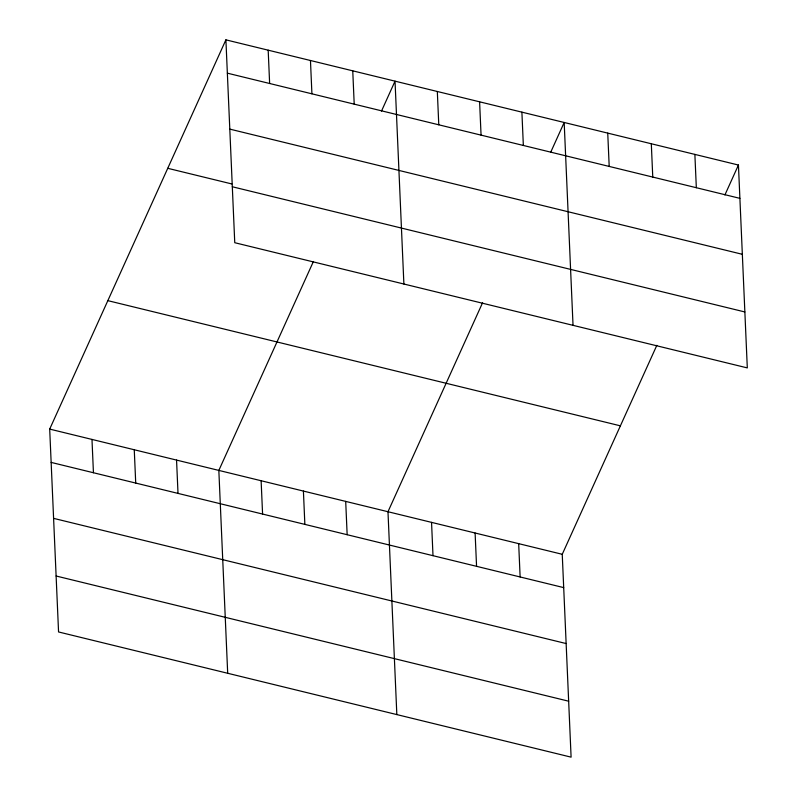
<?xml version="1.0" encoding="UTF-8"?>
<svg xmlns="http://www.w3.org/2000/svg" width="797" height="797" viewBox="0 0 797 797"><rect width="100%" height="100%" fill="white"/><g stroke="black" fill="none" stroke-linecap="round" stroke-linejoin="round"><path stroke-width="1.2" d="M656.838 345.33L562.244 554.294L571.1 757.15L58.56 631.961L49.693 429.095L225.9 39.85L738.44 165.039L747.307 367.905L234.756 242.706L225.9 39.85M313.43 261.456L218.836 470.409L227.693 673.266M381.504 111.062L395.033 81.164L403.89 284.021M482.574 302.76L387.98 511.724L396.836 714.58M550.647 152.376L564.176 122.479L573.033 325.335M724.911 194.946L738.44 165.039M227.354 73.165L739.895 198.353M229.795 129.114L742.346 254.303M167.749 168.306L231.778 183.938M232.306 186.757L744.856 311.956M107.844 300.648L620.395 425.837M49.693 429.095L562.244 554.294M51.147 462.409L563.698 587.608M53.598 518.359L566.149 643.558M56.109 576.002L568.659 701.201M694.874 154.399L696.329 187.713M651.308 143.759L652.763 177.073M607.742 133.119L609.197 166.434M521.896 112.148L523.35 145.462M518.678 543.654L520.132 576.958M479.605 101.817L481.059 135.131M475.112 533.014L476.566 566.318M437.324 91.496L438.778 124.8M431.546 522.364L433 555.678M352.752 70.833L354.207 104.148M345.699 501.403L347.153 534.707M310.461 60.502L311.916 93.817M303.408 491.072L304.862 524.386M268.181 50.181L269.635 83.486M261.127 480.74L262.582 514.055M176.555 460.088L178.01 493.393M134.265 449.757L135.719 483.072M91.984 439.426L93.438 472.741"/></g></svg>
